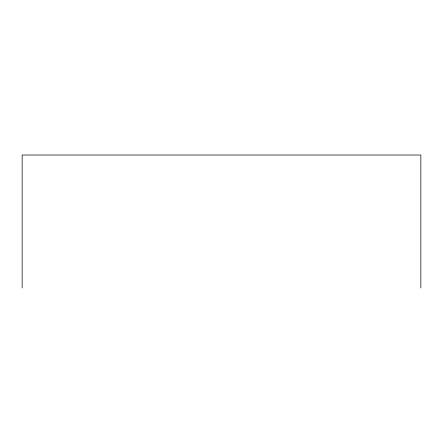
<?xml version="1.0" encoding="UTF-8"?>
<svg xmlns="http://www.w3.org/2000/svg" width="443" height="443" viewBox="0 0 443 443"><rect width="100%" height="100%" fill="white"/><g stroke="black" fill="none" stroke-linecap="round" stroke-linejoin="round"><path stroke-width="0.66" d="M420.85 287.983L420.85 155.017L22.15 155.017L22.15 287.983"/></g></svg>
